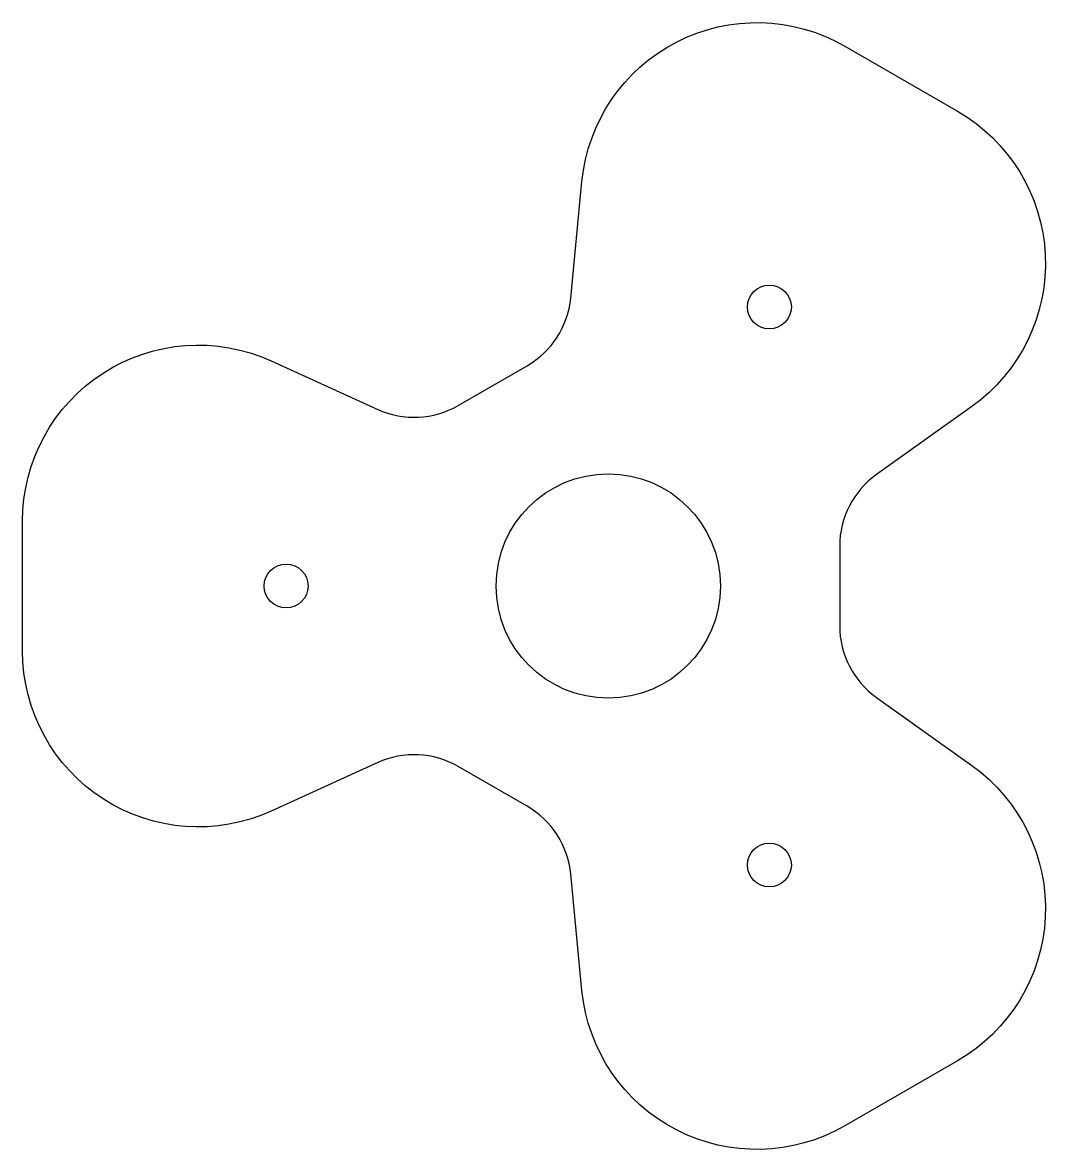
# Model space of a CAD drawing. Header units: millimetres. Extents: x -300 to -125, y 154 to 346.
import ezdxf

# ---------------------------------------------------------------- set-up
doc = ezdxf.new("R2010")
doc.units = ezdxf.units.MM
doc.layers.get('0').update_dxf_attribs({"linetype": 'CONTINUOUS'})

msp = doc.modelspace()

# ---------------------------------------------------------------- linework, layer by layer
msp.add_lwpolyline([(-140.37, 168.96), (-159.63, 157.84, -0.54561), (-204.49, 180.93), (-206.42, 200.85, 0.242246), (-213.85, 212.39), (-225.64, 219.2, 0.242246), (-239.36, 219.86), (-257.57, 211.57, -0.54561), (-300, 238.88), (-300, 261.12, -0.54561), (-257.57, 288.43), (-239.36, 280.14, 0.242246), (-225.64, 280.8), (-213.85, 287.61, 0.242246), (-206.42, 299.15), (-204.49, 319.07, -0.54561), (-159.63, 342.16), (-140.37, 331.04, -0.54561), (-137.93, 280.65), (-154.22, 269.02, 0.242246), (-160.5, 256.81), (-160.5, 243.19, 0.242246), (-154.22, 230.98), (-137.93, 219.35, -0.54561)], format="xyb", close=True)
for centre, radius in [((-172.5, 297.63), 3.75), ((-172.5, 297.63), 3.75), ((-200, 250), 19.15), ((-200, 250), 19.15), ((-255, 250), 3.75), ((-255, 250), 3.75), ((-172.5, 202.37), 3.75), ((-172.5, 202.37), 3.75)]:
    msp.add_circle(centre, radius)

doc.saveas('drawing.dxf')
